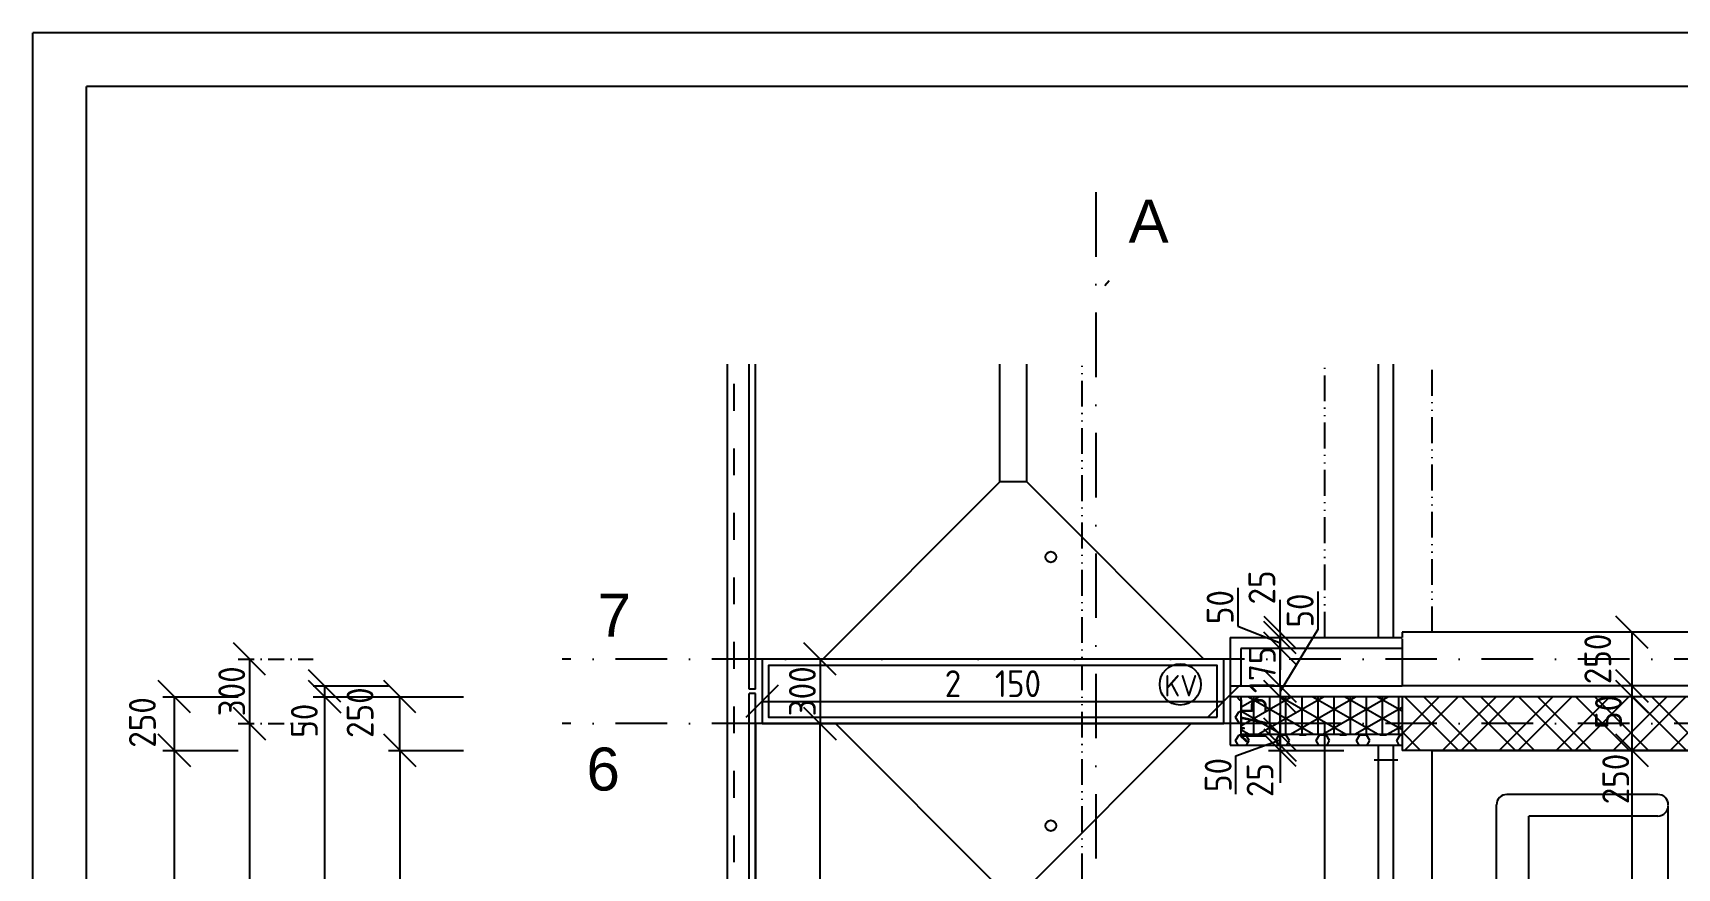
# Model space of a CAD drawing. Extents: x 4511820 to 5180432, y -1526536 to -944957.
# Drawn here: x 4975746 to 4983402, y -1050405 to -1046520 of the extents above; entities that cross this region are included whole.
import ezdxf

# ---------------------------------------------------------------- set-up
doc = ezdxf.new("R2010")
doc.units = 0
doc.header["$MEASUREMENT"] = 0
for name, pattern in [('ACAD_ISO03W100', [30, 12, -18]), ('ACAD_ISO12W100', [22, 12, -3, 0.5, -3, 0.5, -3]), ('BODKOCIARKOVANA_3', [5.6, 3, -1.3, 0, -1.3])]:
    doc.linetypes.add(name, pattern=pattern)
doc.layers.get('0').update_dxf_attribs({"linetype": 'CONTINUOUS'})
doc.layers.get('Defpoints').update_dxf_attribs({"color": 61, "linetype": 'CONTINUOUS'})
for name, color, linetype in [('-_48_-', 76, 'CONTINUOUS'), ('KÓTY', 4, 'CONTINUOUS'), ('MÚRY', 1, 'CONTINUOUS'), ('OKNÁ', 143, 'CONTINUOUS'), ('osi', 253, 'CONTINUOUS'), ('Plochy', 41, 'CONTINUOUS'), ('POZEMOK', 7, 'CONTINUOUS'), ('TENKÁ', 7, 'CONTINUOUS'), ('tzb', 153, 'CONTINUOUS'), ('ZARIADENIE', 47, 'CONTINUOUS'), ('ŠRAFY', 82, 'CONTINUOUS')]:
    doc.layers.add(name, color=color, linetype=linetype)
doc.styles.add('styl1', font='arial.ttf')
doc.styles.add('STYLE1', font='isocp.shx')
doc.dimstyles.new('STANDARD-50', dxfattribs={"dimtxt": 125, "dimasz": 150, "dimexe": 10, "dimexo": 200, "dimgap": 20, "dimtad": 1, "dimdsep": 46, "dimlunit": 6, "dimtxsty": 'STYLE1', "dimblk1": 'OBLIQUE', "dimblk2": 'OBLIQUE', "dimsah": 1, "dimcen": 2.5, "dimse1": 1, "dimse2": 1, "dimadec": 0, "dimazin": 0, "dimtfac": 1, "dimtmove": 1, "dimatfit": 3, "dimldrblk": 'OBLIQUE', "dimfxl": 1, "dimtolj": 1, "dimtzin": 0, "dimarcsym": 0})

# ---------------------------------------------------------------- blocks, each defined once
blk = doc.blocks.new('_OBLIQUE')
at = {"color": 0, "linetype": 'ByBlock'}
blk.add_line((-0.5, -0.5), (0.5, 0.5), dxfattribs=at)
blk = doc.blocks.new('*D13216')
at = {"layer": 'Defpoints', "color": 0}
for p in [(4979296, -1049433.2), (4976754.5, -1049733.2), (4979296, -1049733.2)]:
    blk.add_point(p, dxfattribs=at)
at = {"layer": 'KÓTY', "color": 0, "lineweight": -2}
blk.add_line((4976754.5, -1049433.2), (4976754.5, -1049733.2), dxfattribs=at)
at = {"layer": 'KÓTY', "color": 0, "linetype": 'ByBlock', "lineweight": -2, "xscale": 150, "yscale": 150, "zscale": 150}
for p, rotation in [((4976754.5, -1049433.2), 90), ((4976754.5, -1049733.2), 270)]:
    blk.add_blockref('_OBLIQUE', p, dxfattribs=dict(at, rotation=rotation))
at = {"layer": 'KÓTY', "color": 0, "insert": (4976672, -1049583.2), "char_height": 125, "attachment_point": 5, "rotation": 90, "style": 'STYLE1'}
blk.add_mtext('\\A1;300', dxfattribs=at)
blk = doc.blocks.new('*D13217')
at = {"layer": 'Defpoints', "color": 0}
for p in [(4977104.5, -1049608.2), (4979011, -1049558.2), (4979011, -1049608.2)]:
    blk.add_point(p, dxfattribs=at)
at = {"layer": 'KÓTY', "color": 0, "lineweight": -2}
blk.add_line((4977104.5, -1049558.2), (4977104.5, -1049608.2), dxfattribs=at)
at = {"layer": 'KÓTY', "color": 0, "linetype": 'ByBlock', "lineweight": -2, "xscale": 150, "yscale": 150, "zscale": 150}
for p, rotation in [((4977104.5, -1049558.2), 90), ((4977104.5, -1049608.2), 270)]:
    blk.add_blockref('_OBLIQUE', p, dxfattribs=dict(at, rotation=rotation))
at = {"layer": 'KÓTY', "color": 0, "insert": (4977010, -1049720), "char_height": 125, "attachment_point": 5, "rotation": 90, "style": 'STYLE1'}
blk.add_mtext('\\A1;50', dxfattribs=at)
blk = doc.blocks.new('*D13218')
at = {"layer": 'Defpoints', "color": 0}
for p in [(4980951, -1049608.2), (4976404.5, -1049858.2), (4980951, -1049858.2)]:
    blk.add_point(p, dxfattribs=at)
at = {"layer": 'KÓTY', "color": 0, "lineweight": -2}
blk.add_line((4976404.5, -1049608.2), (4976404.5, -1049858.2), dxfattribs=at)
at = {"layer": 'KÓTY', "color": 0, "linetype": 'ByBlock', "lineweight": -2, "xscale": 150, "yscale": 150, "zscale": 150}
for p, rotation in [((4976404.5, -1049608.2), 90), ((4976404.5, -1049858.2), 270)]:
    blk.add_blockref('_OBLIQUE', p, dxfattribs=dict(at, rotation=rotation))
at = {"layer": 'KÓTY', "color": 0, "insert": (4976256, -1049728), "char_height": 125, "attachment_point": 5, "rotation": 90, "style": 'STYLE1'}
blk.add_mtext('\\A1;250', dxfattribs=at)
blk = doc.blocks.new('*D13219')
at = {"layer": 'Defpoints', "color": 0}
for p in [(4980951, -1049858.2), (4976404.5, -1055978.2), (4980951, -1055978.2)]:
    blk.add_point(p, dxfattribs=at)
at = {"layer": 'KÓTY', "color": 0, "lineweight": -2}
blk.add_line((4976404.5, -1049858.2), (4976404.5, -1055978.2), dxfattribs=at)
at = {"layer": 'KÓTY', "color": 0, "linetype": 'ByBlock', "lineweight": -2, "xscale": 150, "yscale": 150, "zscale": 150}
for p, rotation in [((4976404.5, -1049858.2), 90), ((4976404.5, -1055978.2), 270)]:
    blk.add_blockref('_OBLIQUE', p, dxfattribs=dict(at, rotation=rotation))
at = {"layer": 'KÓTY', "color": 0, "insert": (4976322, -1052918.2), "char_height": 125, "attachment_point": 5, "rotation": 90, "style": 'STYLE1'}
blk.add_mtext('\\A1;6ﾠ120', dxfattribs=at)
blk = doc.blocks.new('*D13227')
at = {"layer": 'Defpoints', "color": 0}
for p in [(4980696, -1049733.2), (4976754.5, -1056128.2), (4980696, -1056128.2)]:
    blk.add_point(p, dxfattribs=at)
at = {"layer": 'KÓTY', "color": 0, "lineweight": -2}
blk.add_line((4976754.5, -1049733.2), (4976754.5, -1056128.2), dxfattribs=at)
at = {"layer": 'KÓTY', "color": 0, "linetype": 'ByBlock', "lineweight": -2, "xscale": 150, "yscale": 150, "zscale": 150}
for p, rotation in [((4976754.5, -1049733.2), 90), ((4976754.5, -1056128.2), 270)]:
    blk.add_blockref('_OBLIQUE', p, dxfattribs=dict(at, rotation=rotation))
at = {"layer": 'KÓTY', "color": 0, "insert": (4976672, -1052930.7), "char_height": 125, "attachment_point": 5, "rotation": 90, "style": 'STYLE1'}
blk.add_mtext('\\A1;6ﾠ395', dxfattribs=at)
blk = doc.blocks.new('*D13232')
at = {"layer": 'Defpoints', "color": 0}
for p in [(4979211, -1049608.2), (4977104.5, -1081228.2), (4981957.6, -1081228.2)]:
    blk.add_point(p, dxfattribs=at)
at = {"layer": 'KÓTY', "color": 0, "lineweight": -2}
blk.add_line((4977104.5, -1049608.2), (4977104.5, -1081228.2), dxfattribs=at)
at = {"layer": 'KÓTY', "color": 0, "linetype": 'ByBlock', "lineweight": -2, "xscale": 150, "yscale": 150, "zscale": 150}
for p, rotation in [((4977104.5, -1049608.2), 90), ((4977104.5, -1081228.2), 270)]:
    blk.add_blockref('_OBLIQUE', p, dxfattribs=dict(at, rotation=rotation))
at = {"layer": 'KÓTY', "color": 0, "insert": (4977022, -1065418.2), "char_height": 125, "attachment_point": 5, "rotation": 90, "style": 'STYLE1'}
blk.add_mtext('\\A1;31ﾠ620', dxfattribs=at)
blk = doc.blocks.new('*D13233')
at = {"layer": 'Defpoints', "color": 0}
for p in [(4977454.5, -1049608.2), (4980951, -1049608.2), (4980951, -1049858.2)]:
    blk.add_point(p, dxfattribs=at)
at = {"layer": 'KÓTY', "color": 0, "lineweight": -2}
blk.add_line((4977454.5, -1049858.2), (4977454.5, -1049608.2), dxfattribs=at)
at = {"layer": 'KÓTY', "color": 0, "linetype": 'ByBlock', "lineweight": -2, "xscale": 150, "yscale": 150, "zscale": 150}
for p, rotation in [((4977454.5, -1049608.2), 90), ((4977454.5, -1049858.2), 270)]:
    blk.add_blockref('_OBLIQUE', p, dxfattribs=dict(at, rotation=rotation))
at = {"layer": 'KÓTY', "color": 0, "insert": (4977269.5, -1049682.4), "char_height": 125, "attachment_point": 5, "rotation": 90, "style": 'STYLE1'}
blk.add_mtext('\\A1;250', dxfattribs=at)
blk = doc.blocks.new('*D13234')
at = {"layer": 'Defpoints', "color": 0}
for p in [(4982261, -1049858.2), (4977454.5, -1055978.2), (4982201, -1055978.2)]:
    blk.add_point(p, dxfattribs=at)
at = {"layer": 'KÓTY', "color": 0, "lineweight": -2}
blk.add_line((4977454.5, -1049858.2), (4977454.5, -1055978.2), dxfattribs=at)
at = {"layer": 'KÓTY', "color": 0, "linetype": 'ByBlock', "lineweight": -2, "xscale": 150, "yscale": 150, "zscale": 150}
for p, rotation in [((4977454.5, -1049858.2), 90), ((4977454.5, -1055978.2), 270)]:
    blk.add_blockref('_OBLIQUE', p, dxfattribs=dict(at, rotation=rotation))
at = {"layer": 'KÓTY', "color": 0, "insert": (4977372, -1052918.2), "char_height": 125, "attachment_point": 5, "rotation": 90, "style": 'STYLE1'}
blk.add_mtext('\\A1;6ﾠ120', dxfattribs=at)
blk = doc.blocks.new('*D20774')
at = {"layer": 'Defpoints', "color": 0}
for p in [(4983191.5, -1049308.2), (4983191.5, -1049558.2), (4983191.5, -1049558.2)]:
    blk.add_point(p, dxfattribs=at)
at = {"layer": 'KÓTY', "color": 0, "lineweight": -2}
blk.add_line((4983191.5, -1049308.2), (4983191.5, -1049558.2), dxfattribs=at)
at = {"layer": 'KÓTY', "color": 0, "linetype": 'ByBlock', "lineweight": -2, "xscale": 150, "yscale": 150, "zscale": 150}
for p, rotation in [((4983191.5, -1049308.2), 90), ((4983191.5, -1049558.2), 270)]:
    blk.add_blockref('_OBLIQUE', p, dxfattribs=dict(at, rotation=rotation))
at = {"layer": 'KÓTY', "color": 0, "insert": (4983032.5, -1049432.5), "char_height": 125, "attachment_point": 5, "rotation": 90, "style": 'STYLE1'}
blk.add_mtext('\\A1;250', dxfattribs=at)
blk = doc.blocks.new('*D20775')
at = {"layer": 'Defpoints', "color": 0}
for p in [(4983191.5, -1049558.2), (4983191.5, -1049608.2), (4983191.5, -1049608.2)]:
    blk.add_point(p, dxfattribs=at)
at = {"layer": 'KÓTY', "color": 0, "lineweight": -2}
blk.add_line((4983191.5, -1049558.2), (4983191.5, -1049608.2), dxfattribs=at)
at = {"layer": 'KÓTY', "color": 0, "linetype": 'ByBlock', "lineweight": -2, "xscale": 150, "yscale": 150, "zscale": 150}
for p, rotation in [((4983191.5, -1049558.2), 90), ((4983191.5, -1049608.2), 270)]:
    blk.add_blockref('_OBLIQUE', p, dxfattribs=dict(at, rotation=rotation))
at = {"layer": 'KÓTY', "color": 0, "insert": (4983082.5, -1049679), "char_height": 125, "attachment_point": 5, "rotation": 90, "style": 'STYLE1'}
blk.add_mtext('\\A1;50', dxfattribs=at)
blk = doc.blocks.new('*D20776')
at = {"layer": 'Defpoints', "color": 0}
for p in [(4983191.5, -1049608.2), (4983191.5, -1049858.2), (4983191.5, -1049858.2)]:
    blk.add_point(p, dxfattribs=at)
at = {"layer": 'KÓTY', "color": 0, "lineweight": -2}
blk.add_line((4983191.5, -1049608.2), (4983191.5, -1049858.2), dxfattribs=at)
at = {"layer": 'KÓTY', "color": 0, "linetype": 'ByBlock', "lineweight": -2, "xscale": 150, "yscale": 150, "zscale": 150}
for p, rotation in [((4983191.5, -1049608.2), 90), ((4983191.5, -1049858.2), 270)]:
    blk.add_blockref('_OBLIQUE', p, dxfattribs=dict(at, rotation=rotation))
at = {"layer": 'KÓTY', "color": 0, "insert": (4983116, -1049991), "char_height": 125, "attachment_point": 5, "rotation": 90, "style": 'STYLE1'}
blk.add_mtext('\\A1;250', dxfattribs=at)
blk = doc.blocks.new('*D20777')
at = {"layer": 'Defpoints', "color": 0}
for p in [(4982261, -1049858.2), (4982261, -1055978.2), (4983191.5, -1055978.2)]:
    blk.add_point(p, dxfattribs=at)
at = {"layer": 'KÓTY', "color": 0, "lineweight": -2}
blk.add_line((4983191.5, -1049858.2), (4983191.5, -1055978.2), dxfattribs=at)
at = {"layer": 'KÓTY', "color": 0, "linetype": 'ByBlock', "lineweight": -2, "xscale": 150, "yscale": 150, "zscale": 150}
for p, rotation in [((4983191.5, -1049858.2), 90), ((4983191.5, -1055978.2), 270)]:
    blk.add_blockref('_OBLIQUE', p, dxfattribs=dict(at, rotation=rotation))
at = {"layer": 'KÓTY', "color": 0, "insert": (4983109, -1052918.2), "char_height": 125, "attachment_point": 5, "rotation": 90, "style": 'STYLE1'}
blk.add_mtext('\\A1;6ﾠ120', dxfattribs=at)
blk = doc.blocks.new('*D20936')
at = {"layer": 'Defpoints', "color": 0}
for p in [(4982261, -1049858.2), (4985096, -1049858.2), (4985096, -1051097.5)]:
    blk.add_point(p, dxfattribs=at)
at = {"layer": 'KÓTY', "color": 0, "lineweight": -2}
blk.add_line((4982261, -1051097.5), (4985096, -1051097.5), dxfattribs=at)
at = {"layer": 'KÓTY', "color": 0, "linetype": 'ByBlock', "lineweight": -2, "xscale": 150, "yscale": 150, "zscale": 150, "rotation": 180}
blk.add_blockref('_OBLIQUE', (4982261, -1051097.5), dxfattribs=at)
at = {"layer": 'KÓTY', "color": 0, "linetype": 'ByBlock', "lineweight": -2, "xscale": 150, "yscale": 150, "zscale": 150}
blk.add_blockref('_OBLIQUE', (4985096, -1051097.5), dxfattribs=at)
at = {"layer": 'KÓTY', "color": 0, "insert": (4983932, -1051015.5), "char_height": 125, "attachment_point": 5, "style": 'STYLE1'}
blk.add_mtext('\\A1;2ﾠ835', dxfattribs=at)
blk = doc.blocks.new('*D21081')
at = {"layer": 'Defpoints', "color": 0}
for p in [(4979141, -1049733.2), (4979411.5, -1049733.2), (4979141, -1062398.2)]:
    blk.add_point(p, dxfattribs=at)
at = {"layer": 'KÓTY', "color": 0, "lineweight": -2}
blk.add_line((4979411.5, -1062398.2), (4979411.5, -1049733.2), dxfattribs=at)
at = {"layer": 'KÓTY', "color": 0, "linetype": 'ByBlock', "lineweight": -2, "xscale": 150, "yscale": 150, "zscale": 150}
for p, rotation in [((4979411.5, -1049733.2), 90), ((4979411.5, -1062398.2), 270)]:
    blk.add_blockref('_OBLIQUE', p, dxfattribs=dict(at, rotation=rotation))
at = {"layer": 'KÓTY', "color": 0, "insert": (4979329, -1056065.7), "char_height": 125, "attachment_point": 5, "rotation": 90, "style": 'STYLE1'}
blk.add_mtext('\\A1;12ﾠ665', dxfattribs=at)
blk = doc.blocks.new('*D21082')
at = {"layer": 'Defpoints', "color": 0}
for p in [(4979411.5, -1049433.2), (4979411.5, -1049733.2), (4979411.5, -1049733.2)]:
    blk.add_point(p, dxfattribs=at)
at = {"layer": 'KÓTY', "color": 0, "lineweight": -2}
blk.add_line((4979411.5, -1049433.2), (4979411.5, -1049733.2), dxfattribs=at)
at = {"layer": 'KÓTY', "color": 0, "linetype": 'ByBlock', "lineweight": -2, "xscale": 150, "yscale": 150, "zscale": 150}
for p, rotation in [((4979411.5, -1049433.2), 90), ((4979411.5, -1049733.2), 270)]:
    blk.add_blockref('_OBLIQUE', p, dxfattribs=dict(at, rotation=rotation))
at = {"layer": 'KÓTY', "color": 0, "insert": (4979329, -1049583.2), "char_height": 125, "attachment_point": 5, "rotation": 90, "style": 'STYLE1'}
blk.add_mtext('\\A1;300', dxfattribs=at)
blk = doc.blocks.new('*D47864')
at = {"layer": 'Defpoints', "color": 0}
for p in [(4979141, -1049433.2), (4979141, -1049733.2), (4979411.5, -1049733.2)]:
    blk.add_point(p, dxfattribs=at)
at = {"layer": 'KÓTY', "color": 0, "lineweight": -2}
blk.add_line((4979411.5, -1049433.2), (4979411.5, -1049733.2), dxfattribs=at)
at = {"layer": 'KÓTY', "color": 0, "linetype": 'ByBlock', "lineweight": -2, "xscale": 150, "yscale": 150, "zscale": 150}
for p, rotation in [((4979411.5, -1049433.2), 90), ((4979411.5, -1049733.2), 270)]:
    blk.add_blockref('_OBLIQUE', p, dxfattribs=dict(at, rotation=rotation))
at = {"layer": 'KÓTY', "color": 0, "insert": (4979329, -1049583.2), "char_height": 125, "attachment_point": 5, "rotation": 90, "style": 'STYLE1'}
blk.add_mtext('\\A1;300', dxfattribs=at)
blk = doc.blocks.new('*D47865')
at = {"layer": 'Defpoints', "color": 0}
for p in [(4979141, -1049433.2), (4981291, -1049433.2), (4981291, -1049630)]:
    blk.add_point(p, dxfattribs=at)
at = {"layer": 'KÓTY', "color": 0, "lineweight": -2}
blk.add_line((4979141, -1049630), (4981291, -1049630), dxfattribs=at)
at = {"layer": 'KÓTY', "color": 0, "linetype": 'ByBlock', "lineweight": -2, "xscale": 150, "yscale": 150, "zscale": 150, "rotation": 180}
blk.add_blockref('_OBLIQUE', (4979141, -1049630), dxfattribs=at)
at = {"layer": 'KÓTY', "color": 0, "linetype": 'ByBlock', "lineweight": -2, "xscale": 150, "yscale": 150, "zscale": 150}
blk.add_blockref('_OBLIQUE', (4981291, -1049630), dxfattribs=at)
at = {"layer": 'KÓTY', "color": 0, "insert": (4980216, -1049547.5), "char_height": 125, "attachment_point": 5, "style": 'STYLE1'}
blk.add_mtext('\\A1;2ﾠ150', dxfattribs=at)
blk = doc.blocks.new('*D47869')
at = {"layer": 'Defpoints', "color": 0}
for p in [(4981371, -1049383.2), (4981553, -1049383.2), (4981371, -1049558.2)]:
    blk.add_point(p, dxfattribs=at)
at = {"layer": 'KÓTY', "color": 0, "lineweight": -2}
blk.add_line((4981553, -1049558.2), (4981553, -1049383.2), dxfattribs=at)
at = {"layer": 'KÓTY', "color": 0, "linetype": 'ByBlock', "lineweight": -2, "xscale": 150, "yscale": 150, "zscale": 150}
for p, rotation in [((4981553, -1049383.2), 90), ((4981553, -1049558.2), 270)]:
    blk.add_blockref('_OBLIQUE', p, dxfattribs=dict(at, rotation=rotation))
at = {"layer": 'KÓTY', "color": 0, "insert": (4981470.5, -1049483.2), "char_height": 125, "attachment_point": 5, "rotation": 90, "style": 'STYLE1'}
blk.add_mtext('\\A1;175', dxfattribs=at)
blk = doc.blocks.new('*D47870')
at = {"layer": 'Defpoints', "color": 0}
for p in [(4981553, -1049333.2), (4981553, -1049333.2), (4981553, -1049383.2)]:
    blk.add_point(p, dxfattribs=at)
at = {"layer": 'KÓTY', "color": 0, "lineweight": -2}
for p, q in [((4981356.5, -1049102.4), (4981356.5, -1049280)), ((4981356.5, -1049280), (4981553, -1049358.2)), ((4981553, -1049383.2), (4981553, -1049333.2))]:
    blk.add_line(p, q, dxfattribs=at)
at = {"layer": 'KÓTY', "color": 0, "linetype": 'ByBlock', "lineweight": -2, "xscale": 150, "yscale": 150, "zscale": 150}
for p, rotation in [((4981553, -1049333.2), 90), ((4981553, -1049383.2), 270)]:
    blk.add_blockref('_OBLIQUE', p, dxfattribs=dict(at, rotation=rotation))
at = {"layer": 'KÓTY', "color": 0, "insert": (4981274, -1049191.2), "char_height": 125, "attachment_point": 5, "rotation": 90, "style": 'STYLE1'}
blk.add_mtext('\\A1;50', dxfattribs=at)
blk = doc.blocks.new('*D47871')
at = {"layer": 'Defpoints', "color": 0}
for p in [(4982121, -1049308.2), (4981553, -1049333.2), (4982121, -1049333.2)]:
    blk.add_point(p, dxfattribs=at)
at = {"layer": 'KÓTY', "color": 0, "lineweight": -2}
for p, q in [((4981553, -1049308.2), (4981553, -1049158.2)), ((4981553, -1049308.2), (4981553, -1049333.2)), ((4981553, -1049333.2), (4981553, -1049483.2))]:
    blk.add_line(p, q, dxfattribs=at)
at = {"layer": 'KÓTY', "color": 0, "linetype": 'ByBlock', "lineweight": -2, "xscale": 150, "yscale": 150, "zscale": 150}
for p, rotation in [((4981553, -1049308.2), 270), ((4981553, -1049333.2), 90)]:
    blk.add_blockref('_OBLIQUE', p, dxfattribs=dict(at, rotation=rotation))
at = {"layer": 'KÓTY', "color": 0, "insert": (4981468.5, -1049100), "char_height": 125, "attachment_point": 5, "rotation": 90, "style": 'STYLE1'}
blk.add_mtext('\\A1;25', dxfattribs=at)
blk = doc.blocks.new('*D47872')
at = {"layer": 'Defpoints', "color": 0}
for p in [(4981553, -1049558.2), (4981553, -1049608.2), (4981553, -1049608.2)]:
    blk.add_point(p, dxfattribs=at)
at = {"layer": 'KÓTY', "color": 0, "lineweight": -2}
for p, q in [((4981729.5, -1049118.4), (4981729.5, -1049296)), ((4981729.5, -1049296), (4981553, -1049583.2)), ((4981553, -1049558.2), (4981553, -1049608.2))]:
    blk.add_line(p, q, dxfattribs=at)
at = {"layer": 'KÓTY', "color": 0, "linetype": 'ByBlock', "lineweight": -2, "xscale": 150, "yscale": 150, "zscale": 150}
for p, rotation in [((4981553, -1049558.2), 90), ((4981553, -1049608.2), 270)]:
    blk.add_blockref('_OBLIQUE', p, dxfattribs=dict(at, rotation=rotation))
at = {"layer": 'KÓTY', "color": 0, "insert": (4981647, -1049207.2), "char_height": 125, "attachment_point": 5, "rotation": 90, "style": 'STYLE1'}
blk.add_mtext('\\A1;50', dxfattribs=at)
blk = doc.blocks.new('*D47873')
at = {"layer": 'Defpoints', "color": 0}
for p in [(4981553, -1049608.2), (4981553, -1049783.2), (4981553, -1049783.2)]:
    blk.add_point(p, dxfattribs=at)
at = {"layer": 'KÓTY', "color": 0, "lineweight": -2}
blk.add_line((4981553, -1049608.2), (4981553, -1049783.2), dxfattribs=at)
at = {"layer": 'KÓTY', "color": 0, "linetype": 'ByBlock', "lineweight": -2, "xscale": 150, "yscale": 150, "zscale": 150}
for p, rotation in [((4981553, -1049608.2), 90), ((4981553, -1049783.2), 270)]:
    blk.add_blockref('_OBLIQUE', p, dxfattribs=dict(at, rotation=rotation))
at = {"layer": 'KÓTY', "color": 0, "insert": (4981428.5, -1049716.5), "char_height": 125, "attachment_point": 5, "rotation": 90, "style": 'STYLE1'}
blk.add_mtext('\\A1;175', dxfattribs=at)
blk = doc.blocks.new('*D47874')
at = {"layer": 'Defpoints', "color": 0}
for p in [(4981553, -1049783.2), (4981553, -1049833.2), (4981553, -1049833.2)]:
    blk.add_point(p, dxfattribs=at)
at = {"layer": 'KÓTY', "color": 0, "lineweight": -2}
for p, q in [((4981553, -1049783.2), (4981553, -1049833.2)), ((4981347.5, -1049883.5), (4981553, -1049808.2)), ((4981347.5, -1050061.1), (4981347.5, -1049883.5))]:
    blk.add_line(p, q, dxfattribs=at)
at = {"layer": 'KÓTY', "color": 0, "linetype": 'ByBlock', "lineweight": -2, "xscale": 150, "yscale": 150, "zscale": 150}
for p, rotation in [((4981553, -1049783.2), 90), ((4981553, -1049833.2), 270)]:
    blk.add_blockref('_OBLIQUE', p, dxfattribs=dict(at, rotation=rotation))
at = {"layer": 'KÓTY', "color": 0, "insert": (4981265, -1049972.3), "char_height": 125, "attachment_point": 5, "rotation": 90, "style": 'STYLE1'}
blk.add_mtext('\\A1;50', dxfattribs=at)
blk = doc.blocks.new('*D47875')
at = {"layer": 'Defpoints', "color": 0}
for p in [(4981553, -1049858.2), (4982121, -1049833.2), (4982121, -1049858.2)]:
    blk.add_point(p, dxfattribs=at)
at = {"layer": 'KÓTY', "color": 0, "lineweight": -2}
for p, q in [((4981553, -1049833.2), (4981553, -1049683.2)), ((4981553, -1049833.2), (4981553, -1049858.2)), ((4981553, -1049858.2), (4981553, -1050008.2))]:
    blk.add_line(p, q, dxfattribs=at)
at = {"layer": 'KÓTY', "color": 0, "linetype": 'ByBlock', "lineweight": -2, "xscale": 150, "yscale": 150, "zscale": 150}
for p, rotation in [((4981553, -1049833.2), 270), ((4981553, -1049858.2), 90)]:
    blk.add_blockref('_OBLIQUE', p, dxfattribs=dict(at, rotation=rotation))
at = {"layer": 'KÓTY', "color": 0, "insert": (4981460, -1049996), "char_height": 125, "attachment_point": 5, "rotation": 90, "style": 'STYLE1'}
blk.add_mtext('\\A1;25', dxfattribs=at)

msp = doc.modelspace()

# ---------------------------------------------------------------- hatches: boundary and pattern name
at = {"layer": 'ŠRAFY', "ltscale": 0.25}
h = msp.add_hatch(dxfattribs=at)
h.set_pattern_fill('NET3', color=256, scale=600, angle=270)
h.set_pattern_definition([(270, (6130655.535, 3478694.65), (75, -1e-14), []), (330, (6130655.535, 3478694.65), (37.5, 64.9519053), []), (30, (6130655.535, 3478694.65), (-37.5, 64.9519053), [])])
h.paths.add_polyline_path([(4981371, -1049608.172), (4981371, -1049783.172), (4982121, -1049783.172), (4982121, -1049608.172)])
h.paths.add_polyline_path([(4981243, -1049857.471), (4981243, -1049657.373), (4981493, -1049657.373), (4981493, -1049857.471)], flags=9)
h.paths.add_polyline_path([(4981345.5, -1049839.422), (4981345.5, -1049576.922), (4981595.5, -1049576.922), (4981595.5, -1049839.422)], flags=9)
at = {"layer": 'ŠRAFY'}
h = msp.add_hatch(dxfattribs=at)
h.set_pattern_fill('HEX', color=256, scale=250)
h.set_pattern_definition([(0, (584112, 0), (0, 54.12658774), [31.25, -62.5]), (120, (584112, 0), (-46.875, -27.0632939), [31.25, -62.5]), (60, (584143.25, 0), (-46.875, 27.0632939), [31.25, -62.5])])
h.paths.add_polyline_path([(4982121, -1049783.172), (4981371, -1049783.172), (4981371, -1049608.172), (4981321, -1049608.172), (4981321, -1049833.172), (4982121, -1049833.172)])
h.paths.add_polyline_path([(4981303.5, -1049847.75), (4981303.5, -1049585.25), (4981553.5, -1049585.25), (4981553.5, -1049847.75)], flags=9)
h = msp.add_hatch(dxfattribs=at)
h.set_pattern_fill('ANSI32', color=256, scale=500)
h.set_pattern_definition([(45, (462343.18, 70767), (-132.5825215, 132.5825215), []), (45, (462431.57, 70767), (-132.5825215, 132.5825215), [])])
h.paths.add_polyline_path([(4982261, -1049858.172), (4985096, -1049858.172), (4985211, -1049858.172), (4986211, -1049858.172), (4986326, -1049858.172), (4988876, -1049858.172), (4988991, -1049858.172), (4993871, -1049858.172), (4993871, -1049608.172), (4982121, -1049608.172), (4982121, -1049858.172)])
h.paths.add_polyline_path([(4982957.5, -1049779.049), (4982957.5, -1049578.951), (4983207.5, -1049578.951), (4983207.5, -1049779.049)], flags=9)
h = msp.add_hatch(dxfattribs=at)
h.set_pattern_fill('ANSI32', color=256, scale=500, angle=90)
h.set_pattern_definition([(135, (462343.18, 70767), (-132.5825215, -132.5825215), []), (135, (462343.18, 70855.4), (-132.5825215, -132.5825215), [])])
h.paths.add_polyline_path([(4982121, -1049858.172), (4982261, -1049858.172), (4985096, -1049858.172), (4985211, -1049858.172), (4986211, -1049858.172), (4986326, -1049858.172), (4988876, -1049858.172), (4988991, -1049858.172), (4993871, -1049858.172), (4993871, -1049608.172), (4982121, -1049608.172)])
h.paths.add_polyline_path([(4982957.5, -1049779.049), (4982957.5, -1049578.951), (4983207.5, -1049578.951), (4983207.5, -1049779.049)], flags=9)

# ---------------------------------------------------------------- linework, layer by layer
at = {"layer": '-_48_-', "ltscale": 0.25}
msp.add_line((4980756.751, -1047674.082), (4980736.924, -1047696.597), dxfattribs=at)
at = {"layer": 'KÓTY', "linetype": 'BODKOCIARKOVANA_3', "ltscale": 25}
for p, q in [((4976701.097, -1049433.172), (4977051.097, -1049433.172)), ((4976701.097, -1049733.172), (4977051.097, -1049733.172))]:
    msp.add_line(p, q, dxfattribs=at)
at = {"layer": 'KÓTY', "ltscale": 25}
for p, q in [((4976351.097, -1049608.172), (4976701.097, -1049608.172)), ((4977051.097, -1049558.172), (4977401.097, -1049558.172)), ((4977051.097, -1049608.172), (4977401.097, -1049608.172)), ((4977401.097, -1049608.172), (4977751.097, -1049608.172)), ((4976351.097, -1049858.172), (4976701.097, -1049858.172)), ((4977401.097, -1049858.172), (4977751.097, -1049858.172)), ((4981499.597, -1049858.172), (4981849.597, -1049858.172))]:
    msp.add_line(p, q, dxfattribs=at)
at = {"layer": 'MÚRY'}
for p, q in [((4986871, -1049308.172), (4982121, -1049308.172)), ((4982121, -1049308.172), (4982121, -1049333.172)), ((4981321, -1049333.172), (4981321, -1049833.172)), ((4981321, -1049333.172), (4982121, -1049333.172)), ((4981321, -1049833.172), (4982121, -1049833.172)), ((4982121, -1049833.172), (4982121, -1049858.172)), ((4985096, -1049858.172), (4982121, -1049858.172))]:
    msp.add_line(p, q, dxfattribs=at)
at = {"layer": 'OKNÁ'}
for p, q in [((4979081, -1049573.172), (4979081, -1048060.98)), ((4979111, -1049573.172), (4979111, -1048060.98)), ((4979111, -1049573.172), (4979081, -1049573.172)), ((4979081, -1083908.172), (4979081, -1049593.172)), ((4979111, -1049593.172), (4979081, -1049593.172)), ((4979111, -1049593.172), (4979081, -1049593.172)), ((4979111, -1083878.172), (4979111, -1049593.172))]:
    msp.add_line(p, q, dxfattribs=at)
at = {"layer": 'OKNÁ', "ltscale": 0.25}
for p, q in [((4982011, -1049333.172), (4982011, -1048060.98)), ((4982081, -1049333.172), (4982081, -1048060.98)), ((4982011, -1062410.672), (4982011, -1049833.172)), ((4982081, -1062410.672), (4982081, -1049833.172)), ((4982101, -1049903.172), (4981991, -1049903.172))]:
    msp.add_line(p, q, dxfattribs=at)
at = {"layer": 'osi', "linetype": 'BODKOCIARKOVANA_3', "ltscale": 100}
msp.add_line((4980696, -1047260.98), (4980696, -1084778.172), dxfattribs=at)
at = {"layer": 'osi', "linetype": 'BODKOCIARKOVANA_3', "ltscale": 80}
for p, q in [((5041881, -1049433.172), (4978211, -1049433.172)), ((5041881, -1049733.172), (4978211, -1049733.172))]:
    msp.add_line(p, q, dxfattribs=at)
at = {"layer": 'Plochy'}
for points in [[(4981761, -1049733.172), (4979111, -1049733.172), (4979111, -1062398.172), (4981761, -1062398.172)], [(4982261, -1055978.172), (4982261, -1049858.172), (4985096, -1049858.172), (4985096, -1051868.172), (4986211, -1051868.172), (4986211, -1055978.172)]]:
    msp.add_lwpolyline(points, close=True, dxfattribs=at)
at = {"layer": 'POZEMOK'}
for p, q in [((4980248.5, -1048608.172), (4980248.5, -1048060.98)), ((4980373.5, -1048608.172), (4980373.5, -1048060.98)), ((4980248.5, -1048608.172), (4979423.5, -1049433.172)), ((4980373.5, -1048608.172), (4980248.5, -1048608.172)), ((4980373.5, -1048608.172), (4981198.5, -1049433.172)), ((4980248.5, -1050498.172), (4979483.5, -1049733.172)), ((4980373.5, -1050498.172), (4981138.5, -1049733.172))]:
    msp.add_line(p, q, dxfattribs=at)
at = {"layer": 'TENKÁ', "color": 7}
for p, q in [((5065037, -1046519.904), (4975746, -1046519.904)), ((4975746, -1087240.742), (4975746, -1046519.904)), ((5064787, -1046769.904), (4975996, -1046769.904)), ((4975996, -1086990.742), (4975996, -1046769.904))]:
    msp.add_line(p, q, dxfattribs=at)
at = {"layer": 'TENKÁ'}
for p, q in [((4978981, -1084008.172), (4978981, -1048060.98)), ((4978981, -1050373.172), (4978981, -1048060.98)), ((4982121, -1049383.172), (4981371, -1049383.172)), ((4981371, -1049383.172), (4981371, -1049558.172)), ((4982121, -1049338.863), (4982121, -1049558.172)), ((4981321, -1049558.172), (4982121, -1049558.172)), ((4982121, -1049608.172), (4981321, -1049608.172)), ((4981371, -1049608.172), (4981371, -1049783.172)), ((4994411, -1049558.172), (4982121, -1049558.172)), ((4994411, -1049608.172), (4982121, -1049608.172)), ((4982121, -1049608.172), (4982121, -1049833.172)), ((4981371, -1049783.172), (4982121, -1049783.172))]:
    msp.add_line(p, q, dxfattribs=at)
at = {"layer": 'TENKÁ', "linetype": 'ACAD_ISO03W100', "ltscale": 10}
for p in [(4979011, -1083978.172), (4979011, -1050373.172)]:
    msp.add_line(p, (4979011, -1048060.98), dxfattribs=at)
at = {"layer": 'TENKÁ', "linetype": 'ACAD_ISO12W100', "ltscale": 10}
for p, q in [((4980631, -1082358.172), (4980631, -1048060.98)), ((4981761, -1049333.172), (4981761, -1048060.98)), ((4982261, -1049308.172), (4982261, -1048060.98)), ((4981761, -1062410.672), (4981761, -1049833.172)), ((4982261, -1055978.172), (4982261, -1049858.172))]:
    msp.add_line(p, q, dxfattribs=at)
at = {"layer": 'TENKÁ'}
for points in [[(4981291, -1049733.172), (4981291, -1049433.172), (4979141, -1049433.172), (4979141, -1049733.172)], [(4981261, -1049703.172), (4981261, -1049463.172), (4979171, -1049463.172), (4979171, -1049703.172)]]:
    msp.add_lwpolyline(points, close=True, dxfattribs=at)
at = {"layer": 'tzb'}
for centre in [(4980486, -1048958.172), (4980486, -1050208.172)]:
    msp.add_circle(centre, 25, dxfattribs=at)
at = {"layer": 'tzb', "color": 73}
msp.add_circle((4981088.688, -1049551.033), 96, dxfattribs=at)
at = {"layer": 'ZARIADENIE', "color": 30, "ltscale": 0.25}
for p, q in [((4983312.436, -1050063.172), (4982609.564, -1050063.172)), ((4982561, -1051614.607), (4982561, -1050111.736)), ((4982711, -1051563.172), (4982711, -1050163.172)), ((4983312.436, -1050163.172), (4982711, -1050163.172)), ((4983361, -1050814.607), (4983361, -1050114.607))]:
    msp.add_line(p, q, dxfattribs=at)
for centre, start, end in [((4982609.564, -1050111.736), 90, 180), ((4983312.436, -1050111.736), 0, 90), ((4983312.436, -1050114.607), 270, 0)]:
    msp.add_arc(centre, 48.564, start, end, dxfattribs=at)

# ---------------------------------------------------------------- texts
at = {"layer": 'TENKÁ', "ltscale": 0.25, "style": 'styl1'}
for s, p in [('A', (4980848.054, -1047495.481)), ('7', (4978376.054, -1049328.769)), ('6', (4978324.054, -1050044.75))]:
    msp.add_text(s, height=200, dxfattribs=at).set_placement(p)
at = {"layer": 'tzb', "color": 73, "style": 'STYLE1'}
msp.add_text('KV', height=100, dxfattribs=at).set_placement((4981014.06, -1049607.232))

# ---------------------------------------------------------------- dimensions: what is measured, and where the dimension line sits
at = {"layer": 'KÓTY'}
for base, p1, p2, picture, middle in [((4981553, -1049333.172), (4982121, -1049308.172), (4982121, -1049333.172), '*D47871', (4981551, -1049100)), ((4981553, -1049333.172), (4981553, -1049383.172), (4981553, -1049333.172), '*D47870', (4981356.5, -1049260)), ((4981553, -1049608.172), (4981553, -1049558.172), (4981553, -1049608.172), '*D47872', (4981729.5, -1049276)), ((4983191.5, -1049558.172), (4983191.5, -1049308.172), (4983191.5, -1049558.172), '*D20774', (4983115, -1049432.5)), ((4981553, -1049383.172), (4981371, -1049558.172), (4981371, -1049383.172), '*D47869', (4981553, -1049483.172)), ((4981553, -1049783.172), (4981553, -1049608.172), (4981553, -1049783.172), '*D47873', (4981511, -1049716.5)), ((4983191.5, -1049608.172), (4983191.5, -1049558.172), (4983191.5, -1049608.172), '*D20775', (4983165, -1049679)), ((4983191.5, -1049858.172), (4983191.5, -1049608.172), (4983191.5, -1049858.172), '*D20776', (4983198.5, -1049991)), ((4981553, -1049833.172), (4981553, -1049783.172), (4981553, -1049833.172), '*D47874', (4981347.5, -1049903.5)), ((4981553, -1049858.172), (4982121, -1049833.172), (4982121, -1049858.172), '*D47875', (4981542.5, -1049996))]:
    dim = msp.add_linear_dim(base=base, p1=p1, p2=p2, angle=90, dimstyle='STANDARD-50', override={"dimtxsty": 'STYLE1', "dimldrblk": 'OBLIQUE'}, dxfattribs=at)
    dim.commit()
    dim.dimension.update_dxf_attribs({"geometry": picture, "text_midpoint": middle, "dimtype": 160})
for base, p1, p2, picture, middle in [((4976754.5, -1049733.172), (4979296, -1049433.172), (4979296, -1049733.172), '*D13216', (4976672, -1049583.172)), ((4977104.5, -1081228.172), (4979211, -1049608.172), (4981957.632, -1081228.172), '*D13232', (4977021.957, -1065418.172)), ((4977454.5, -1049608.172), (4980951, -1049858.172), (4980951, -1049608.172), '*D13233', (4977269.5, -1049682.422)), ((4976754.5, -1056128.172), (4980696, -1049733.172), (4980696, -1056128.172), '*D13227', (4976671.957, -1052930.672)), ((4976404.5, -1055978.172), (4980951, -1049858.172), (4980951, -1055978.172), '*D13219', (4976321.957, -1052918.172)), ((4977454.5, -1055978.172), (4982261, -1049858.172), (4982201, -1055978.172), '*D13234', (4977371.957, -1052918.172)), ((4983191.5, -1055978.172), (4982261, -1049858.172), (4982261, -1055978.172), '*D20777', (4983108.957, -1052918.172))]:
    dim = msp.add_linear_dim(base=base, p1=p1, p2=p2, angle=90, dimstyle='STANDARD-50', dxfattribs=at)
    dim.commit()
    dim.dimension.update_dxf_attribs({"geometry": picture, "text_midpoint": middle})
for p1, p2, picture, middle in [((4979141, -1049433.172), (4979141, -1049733.172), '*D47864', (4979329, -1049583.172)), ((4979411.5, -1049433.172), (4979411.5, -1049733.172), '*D21082', (4979329, -1049583.172)), ((4979141, -1062398.172), (4979141, -1049733.172), '*D21081', (4979328.957, -1056065.672))]:
    dim = msp.add_linear_dim(base=(4979411.5, -1049733.172), p1=p1, p2=p2, angle=90, dimstyle='STANDARD-50', override={"dimtxsty": 'STYLE1', "dimldrblk": 'OBLIQUE'}, dxfattribs=at)
    dim.commit()
    dim.dimension.update_dxf_attribs({"geometry": picture, "text_midpoint": middle})
dim = msp.add_linear_dim(base=(4981291, -1049630), p1=(4979141, -1049433.172), p2=(4981291, -1049433.172), dimstyle='STANDARD-50', override={"dimtxsty": 'STYLE1', "dimldrblk": 'OBLIQUE'}, dxfattribs=at)
dim.commit()
dim.dimension.update_dxf_attribs({"geometry": '*D47865', "text_midpoint": (4980216, -1049547.457)})
for base, p1, p2, picture, middle in [((4976404.5, -1049858.172), (4980951, -1049608.172), (4980951, -1049858.172), '*D13218', (4976338.5, -1049727.98)), ((4977104.5, -1049608.172), (4979011, -1049558.172), (4979011, -1049608.172), '*D13217', (4977092.5, -1049719.98))]:
    dim = msp.add_linear_dim(base=base, p1=p1, p2=p2, angle=90, dimstyle='STANDARD-50', dxfattribs=at)
    dim.commit()
    dim.dimension.update_dxf_attribs({"geometry": picture, "text_midpoint": middle, "dimtype": 160})
dim = msp.add_linear_dim(base=(4985096, -1051097.5), p1=(4982261, -1049858.172), p2=(4985096, -1049858.172), dimstyle='STANDARD-50', dxfattribs=at)
dim.commit()
dim.dimension.update_dxf_attribs({"geometry": '*D20936', "text_midpoint": (4983932, -1051098), "dimtype": 160})

doc.saveas('drawing.dxf')
